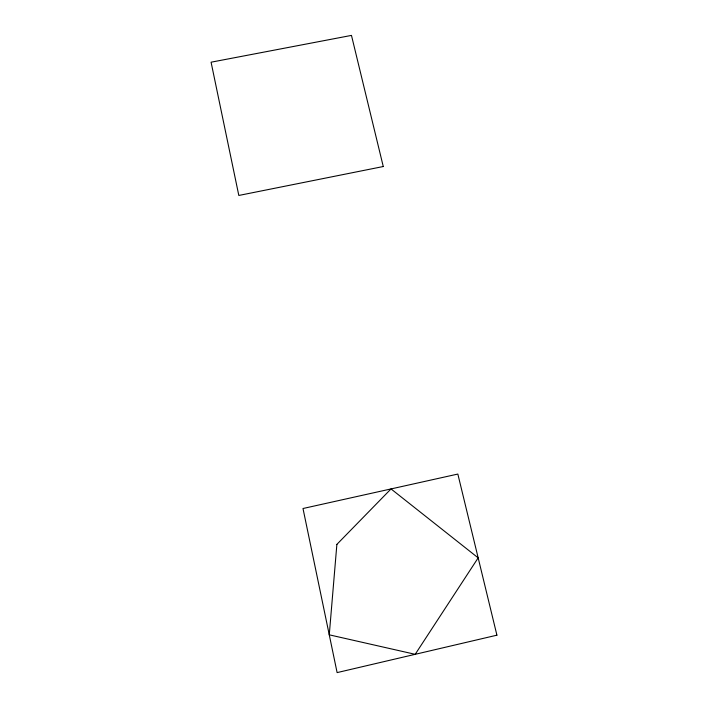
<?xml version="1.0" encoding="UTF-8"?>
<svg xmlns="http://www.w3.org/2000/svg" width="708" height="708" viewBox="0 0 708 708"><rect width="100%" height="100%" fill="white"/><g stroke="black" fill="none" stroke-linecap="round" stroke-linejoin="round"><path stroke-width="1.06" d="M336.875 544.39L329.264 634.828L415.189 654.316L478.165 557.86L391.028 488.927L336.875 544.39M496.919 635.182L337.114 672.6L302.997 508.512L457.846 474.059L496.919 635.182M383.267 166.522L238.817 195.452L211.081 62.198L351.469 35.4L383.267 166.522"/></g></svg>
